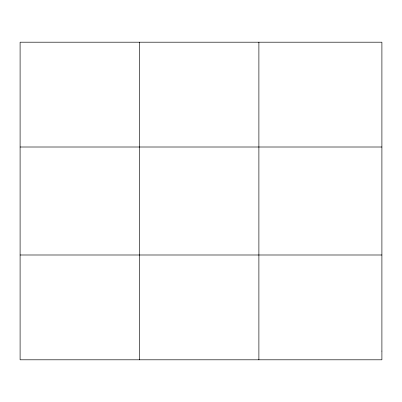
<?xml version="1.0" encoding="UTF-8"?>
<svg xmlns="http://www.w3.org/2000/svg" width="402" height="402" viewBox="0 0 402 402"><rect width="100%" height="100%" fill="white"/><g stroke="black" fill="none" stroke-linecap="round" stroke-linejoin="round"><path stroke-width="0.6" d="M139.494 359.8L139.494 42.2M258.888 359.8L258.888 42.2M20.1 147.006L381.9 147.006M20.1 254.994L381.9 254.994M381.9 351.067L381.9 359.8L20.1 359.8L20.1 42.2L381.9 42.2L381.9 351.067"/></g></svg>
